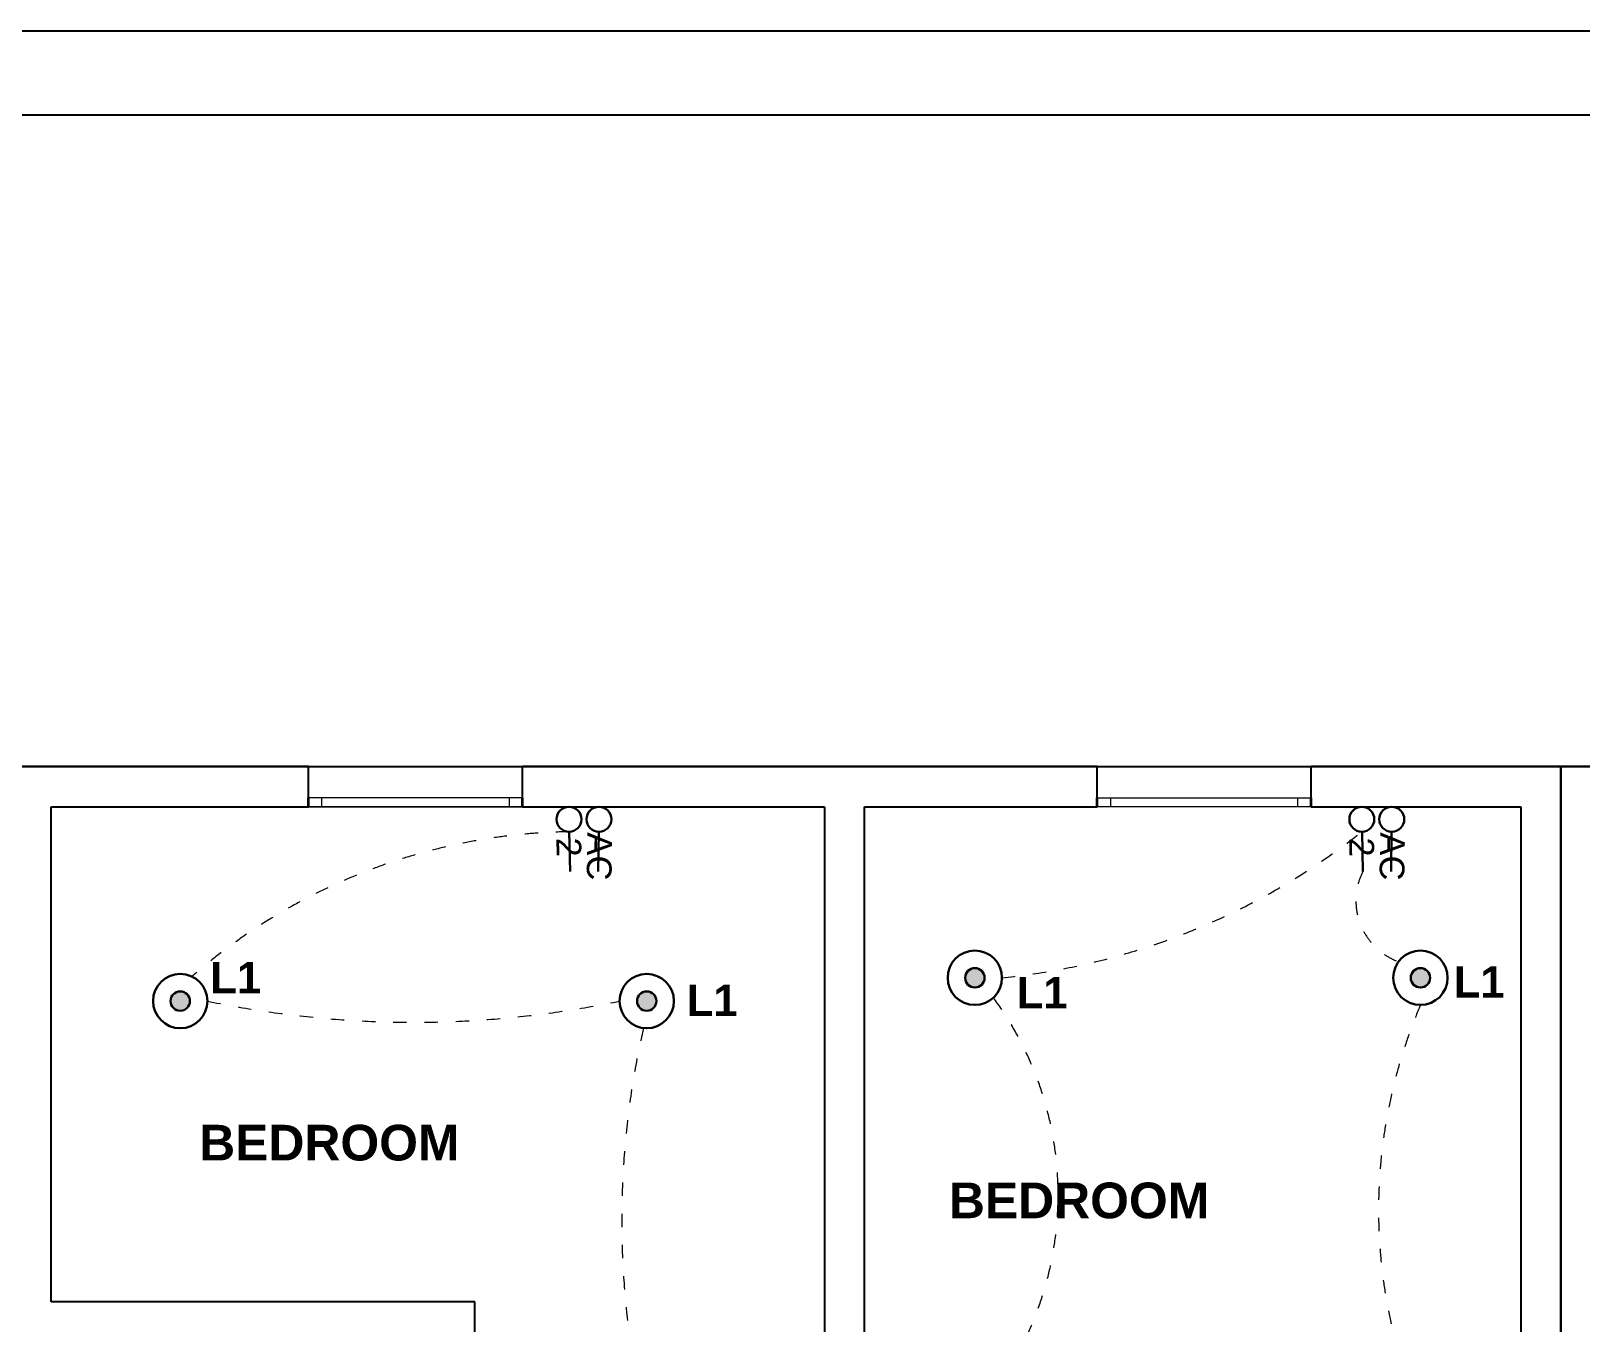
# Model space of a CAD drawing. Header units: inches. Extents: x 23 to 2032867, y 13 to 664695.
# Drawn here: x 156973 to 165660, y 307768 to 315005 of the extents above; entities that cross this region are included whole.
import ezdxf
from ezdxf.enums import TextEntityAlignment as Align

# ---------------------------------------------------------------- set-up
doc = ezdxf.new("R2010")
doc.units = ezdxf.units.IN
doc.header["$MEASUREMENT"] = 0
doc.linetypes.add('DASHED1', pattern=[1, 0.3, -0.4, 0.3])
doc.linetypes.add('Hidden Line', pattern=[391.222223, 282.222223, -109])
for name, color, linetype, lineweight, true_color in [('Annotation - Text_Pen_No__86', 7, 'Continuous', 20, 0x5555ff), ('ARCHICAD Windows_Pen_No__23', 7, 'Continuous', 20, 0xff6600), ('ARCHICAD Windows_Pen_No__3', 7, 'Continuous', 18, 0xff6600), ('Structural - Bearing_Pen_No__89', 7, 'Continuous', 20, 0x71cebe)]:
    doc.layers.add(name, color=color, linetype=linetype, lineweight=lineweight, true_color=true_color)
doc.layers.add('ARCHICAD Windows_Pen_No__27', color=7, linetype='Continuous', lineweight=35)
doc.layers.add('Structural - Bearing_Pen_No__27', color=7, linetype='Continuous', lineweight=35)
for name, color, linetype in [('E-inst', 3, 'Continuous'), ('E-inst.', 3, 'Continuous'), ('LIAB', 8, 'Continuous'), ('PLOTYR', 15, 'Continuous')]:
    doc.layers.add(name, color=color, linetype=linetype)
doc.styles.add('GENERATED_STYLE_2', font='arialbd.ttf')
doc.styles.add('NEW', font='swisseb.ttf', dxfattribs={"width": 0.75})
doc.styles.add('ORIG2', font='ORIG2')

msp = doc.modelspace()

# ---------------------------------------------------------------- hatches: boundary and pattern name
at = {"layer": 'E-inst.', "lineweight": 30}
for points in [[(162208.785, 309697.277, -1), (162317.483, 309697.277, -1)], [(164706.373, 309697.277, -1), (164815.071, 309697.277, -1)], [(157755.365, 309566.876, -1), (157864.063, 309566.876, -1)], [(160369.904, 309566.876, -1), (160478.602, 309566.876, -1)]]:
    msp.add_hatch(color=256, dxfattribs=at).paths.add_polyline_path(points)

# ---------------------------------------------------------------- linework, layer by layer
at = {"layer": 'ARCHICAD Windows_Pen_No__23', "color": 8, "linetype": 'Continuous'}
for p, q in [((158602.839, 310706.203), (158527.839, 310706.203)), ((158602.839, 310706.203), (158527.839, 310706.203)), ((158527.839, 310656.203), (158602.839, 310656.203)), ((158527.839, 310656.203), (158602.839, 310656.203)), ((158602.839, 310656.203), (158602.839, 310706.203)), ((158602.839, 310656.203), (158602.839, 310706.203)), ((159727.839, 310706.203), (159652.839, 310706.203)), ((159652.839, 310706.203), (159652.839, 310656.203)), ((159727.839, 310706.203), (159652.839, 310706.203)), ((159652.839, 310706.203), (159652.839, 310656.203)), ((159652.839, 310656.203), (159727.839, 310656.203)), ((159652.839, 310656.203), (159727.839, 310656.203)), ((162947.801, 310706.203), (163022.801, 310706.203)), ((163022.801, 310656.203), (162947.801, 310656.203)), ((163022.801, 310706.203), (163022.801, 310656.203)), ((164072.801, 310656.203), (164072.801, 310706.203)), ((164072.801, 310706.203), (164147.801, 310706.203)), ((164147.801, 310656.203), (164072.801, 310656.203))]:
    msp.add_line(p, q, dxfattribs=at)
at = {"layer": 'ARCHICAD Windows_Pen_No__27', "color": 8, "linetype": 'Continuous'}
for p, q in [((158527.839, 310656.203), (158527.839, 310706.203)), ((158527.839, 310656.203), (158527.839, 310706.203)), ((159727.839, 310656.203), (159727.839, 310706.203)), ((159727.839, 310656.203), (159727.839, 310706.203)), ((162947.801, 310656.203), (162947.801, 310706.203)), ((164147.801, 310656.203), (164147.801, 310706.203))]:
    msp.add_line(p, q, dxfattribs=at)
at = {"layer": 'ARCHICAD Windows_Pen_No__3', "color": 8, "linetype": 'Continuous'}
for p, q in [((159727.839, 310881.203), (158527.839, 310881.203)), ((159727.839, 310881.203), (158527.839, 310881.203)), ((164147.801, 310881.203), (162947.801, 310881.203)), ((159727.839, 310656.203), (158527.839, 310656.203)), ((159727.839, 310656.203), (158527.839, 310656.203)), ((159652.839, 310706.203), (158602.839, 310706.203)), ((159652.839, 310706.203), (158602.839, 310706.203)), ((158602.839, 310656.203), (159652.839, 310656.203)), ((158602.839, 310656.203), (159652.839, 310656.203)), ((164147.801, 310656.203), (162947.801, 310656.203)), ((163022.801, 310706.203), (164072.801, 310706.203)), ((164072.801, 310656.203), (163022.801, 310656.203))]:
    msp.add_line(p, q, dxfattribs=at)
at = {"layer": 'E-inst', "color": 3, "lineweight": 30}
for p, q in [((159990.017, 310516.317), (159994.231, 310293.763)), ((160155.33, 310516.31), (160152.319, 310293.737)), ((164433.508, 310516.317), (164437.722, 310293.763)), ((164598.821, 310516.31), (164595.81, 310293.737))]:
    msp.add_line(p, q, dxfattribs=at)
for centre in [(159988.534, 310586.252), (160156.435, 310586.252), (164432.025, 310586.252), (164599.926, 310586.252)]:
    msp.add_circle(centre, 69.951, dxfattribs=at)
at = {"layer": 'E-inst.', "lineweight": 30}
for centre, radius in [((162263.134, 309697.277), 152.207), ((164760.722, 309697.277), 152.207), ((157809.714, 309566.876), 152.207), ((160424.253, 309566.876), 152.207), ((162263.134, 309697.277), 54.349), ((164760.722, 309697.277), 54.349), ((157809.714, 309566.876), 54.349), ((160424.253, 309566.876), 54.349)]:
    msp.add_circle(centre, radius, dxfattribs=at)
at = {"layer": 'E-inst.', "color": 6, "linetype": 'DASHED1', "lineweight": 20, "ltscale": 250}
for centre, radius, start, end in [((160043.462, 307215.381), 3301.369, 90.9275943, 131.0650953), ((162021.397, 313559.639), 3882.4, 275.82378, 308.3827506), ((164763.686, 310129.996), 364.791, 153.3245539, 249.8682895), ((159116.983, 315122.322), 5674.253, 258.2546628, 281.7453372), ((160866.648, 308480.424), 1863.457, 318.5389619, 36.3852252), ((167452.456, 308395.84), 2926.801, 156.8800389, 203.1199611), ((165106.429, 308338.615), 4822.516, 167.0932336, 193.8563947)]:
    msp.add_arc(centre, radius, start, end, dxfattribs=at)
at = {"layer": 'LIAB', "color": 7, "linetype": 'Continuous', "ltscale": 256.031999}
msp.add_line((146909.077, 314535.73), (184339.191, 314535.73), dxfattribs=at)
at = {"layer": 'PLOTYR', "color": 1, "linetype": 'Continuous', "ltscale": 250}
msp.add_line((146316.043, 315005.152), (184808.613, 315005.152), dxfattribs=at)
at = {"layer": 'Structural - Bearing_Pen_No__27', "color": 8, "linetype": 'Continuous', "lineweight": 25}
for p, q in [((157085.872, 310881.203), (156860.872, 310881.203)), ((158527.839, 310881.203), (157085.872, 310881.203)), ((158527.839, 310881.203), (157085.872, 310881.203)), ((158527.839, 310706.203), (158527.839, 310881.203)), ((158527.839, 310706.203), (158527.839, 310881.203)), ((159727.839, 310706.203), (159727.839, 310881.203)), ((159727.839, 310706.203), (159727.839, 310881.203)), ((161645.139, 310881.203), (159727.839, 310881.203)), ((162947.801, 310881.203), (159727.839, 310881.203)), ((162947.801, 310706.203), (162947.801, 310881.203)), ((164147.801, 310706.203), (164147.801, 310881.203)), ((165322.889, 310881.203), (164147.801, 310881.203)), ((165547.889, 310881.203), (165322.889, 310881.203)), ((165772.889, 310881.203), (165547.889, 310881.203)), ((157085.872, 307880.237), (157085.872, 310656.203)), ((157085.872, 310656.203), (158527.839, 310656.203)), ((157085.872, 310656.203), (158527.839, 310656.203)), ((158527.839, 310656.203), (158527.839, 310706.203)), ((158527.839, 310656.203), (158527.839, 310706.203)), ((159727.839, 310656.203), (159727.839, 310706.203)), ((159727.839, 310656.203), (159727.839, 310706.203)), ((159727.839, 310656.203), (161420.139, 310656.203)), ((159727.839, 310656.203), (161420.139, 310656.203)), ((161420.139, 310656.203), (161420.139, 306140.445)), ((161645.139, 306140.445), (161645.139, 310656.203)), ((161645.139, 310656.203), (162947.801, 310656.203)), ((162947.801, 310656.203), (162947.801, 310706.203)), ((164147.801, 310656.203), (164147.801, 310706.203)), ((164147.801, 310656.203), (165322.889, 310656.203)), ((165322.889, 310656.203), (165322.889, 306140.445)), ((165547.889, 307880.237), (165547.889, 310656.203)), ((165547.889, 310656.203), (165547.889, 306140.445)), ((159460.857, 307880.237), (157085.872, 307880.237)), ((159460.857, 307501.344), (159460.857, 307880.237))]:
    msp.add_line(p, q, dxfattribs=at)
at = {"layer": 'Structural - Bearing_Pen_No__89', "color": 8, "linetype": 'Continuous', "lineweight": 25}
for p, q in [((156860.872, 310881.203), (165547.889, 310881.203)), ((165547.889, 310881.203), (165545.872, 297879.574)), ((165547.889, 305915.655), (165547.889, 310881.203)), ((165547.889, 310881.203), (174234.907, 310881.203))]:
    msp.add_line(p, q, dxfattribs=at)

# ---------------------------------------------------------------- texts
at = {"layer": 'Annotation - Text_Pen_No__86', "color": 8, "linetype": 'Hidden Line', "lineweight": 25, "style": 'GENERATED_STYLE_2'}
for p in [(157915.973, 308673.27), (162117.88, 308349.371)]:
    msp.add_text('BEDROOM', height=200, dxfattribs=at).set_placement(p)
at = {"layer": 'E-inst', "color": 7, "lineweight": 30, "style": 'NEW'}
for p in [(158120.414, 309698.375, -1168.161), (162640.237, 309614.25, -1168.161), (165089.529, 309674.183, -1168.161), (160791.248, 309570.782, -1168.161)]:
    msp.add_text('L1', height=175, rotation=360, dxfattribs=at).set_placement(p, align=Align.MIDDLE)
at = {"layer": 'E-inst', "color": 7, "lineweight": 30, "char_height": 138.74777, "width": 5827.10721, "style": 'ORIG2'}
for s, insert, attachment_point, rotation in [('{\\fArial|b0|i0|c0|p34;AC}', (160230.548, 310511.14, 13888.51), 1, 269.0952282), ('{\\fArial|b0|i0|c0|p34;AC}', (164674.039, 310511.14, 13888.51), 1, 269.0952282), ('{\\fArial|b0|i0|c0|p34;2}', (160058.455, 310377.218, 13888.51), 3, 271.2145695), ('{\\fArial|b0|i0|c0|p34;2}', (164501.946, 310377.218, 13888.51), 3, 271.2145695)]:
    msp.add_mtext(s, dxfattribs=dict(at, insert=insert, attachment_point=attachment_point, rotation=rotation))

doc.saveas('drawing.dxf')
